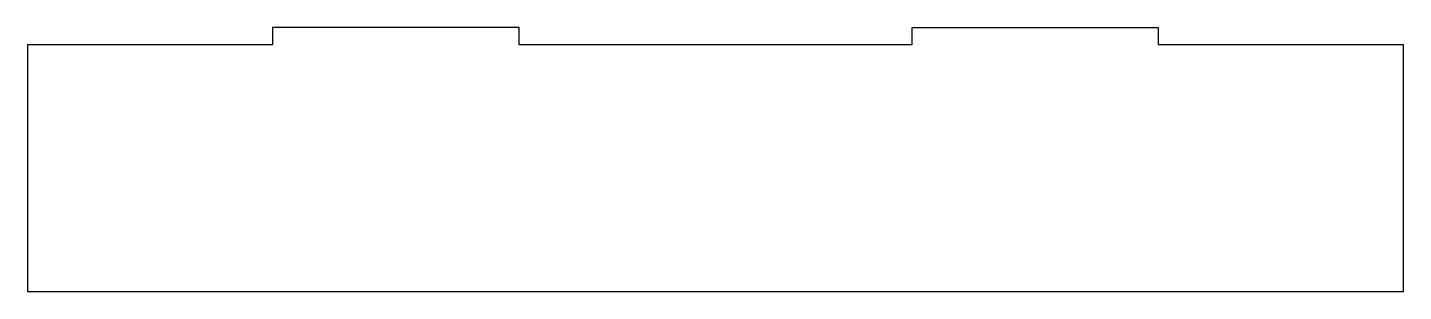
# Model space of a CAD drawing. Header units: millimetres. Extents: x -140 to 140, y -27 to 27.
import ezdxf

# ---------------------------------------------------------------- set-up
doc = ezdxf.new("R2010")
doc.units = ezdxf.units.MM
doc.layers.add('PERIMETER', color=5, linetype='CONTINUOUS')

msp = doc.modelspace()

# ---------------------------------------------------------------- linework, layer by layer
at = {"layer": 'PERIMETER'}
for p, q in [((-90.08, 26.83), (-90.08, 23.32)), ((-39.93, 26.83), (-90.08, 26.83)), ((-39.93, 23.32), (-39.93, 26.83)), ((90.08, 26.74), (39.93, 26.79)), ((39.93, 26.79), (39.93, 23.32)), ((90.08, 23.32), (90.08, 26.74)), ((-90.08, 23.32), (-139.88, 23.32)), ((-139.88, 23.32), (-139.88, -26.83)), ((39.93, 23.32), (-39.93, 23.32)), ((139.87, 23.32), (90.08, 23.32)), ((139.87, -26.83), (139.87, 23.32)), ((-139.88, -26.83), (139.87, -26.83))]:
    msp.add_line(p, q, dxfattribs=at)

doc.saveas('drawing.dxf')
